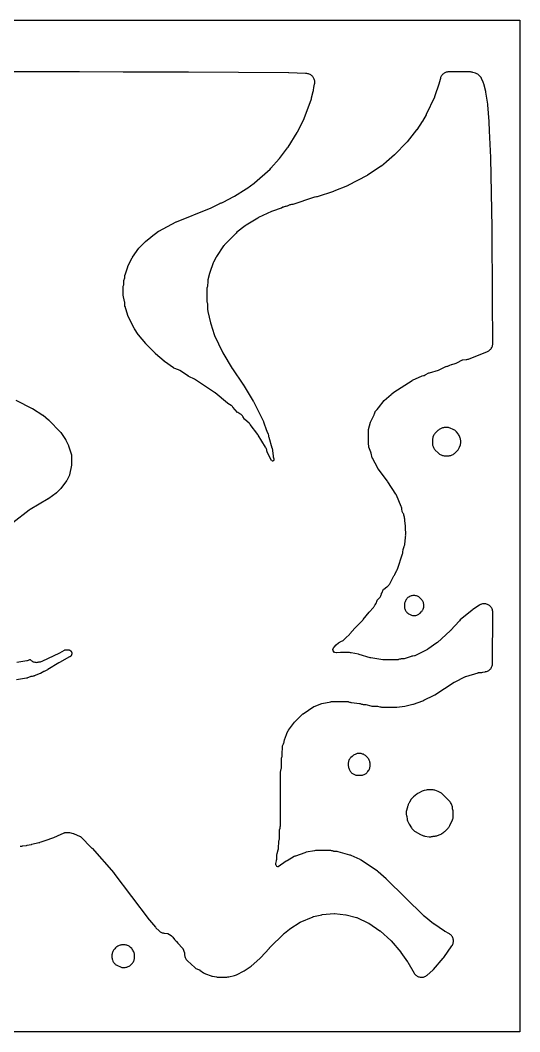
# Model space of a CAD drawing. Header units: millimetres. Extents: x 0 to 300, y 0 to 300.
# Drawn here: x 151.9 to 300, y 0 to 300 of the extents above; entities that cross this region are included whole.
import ezdxf

# ---------------------------------------------------------------- set-up
doc = ezdxf.new("R2010")
doc.units = ezdxf.units.MM
doc.layers.add('CUT', color=7, linetype='CONTINUOUS')

msp = doc.modelspace()

# ---------------------------------------------------------------- linework, layer by layer
at = {"layer": 'CUT'}
for points in [[(0.0614, 0), (0.0029, 0.0029), (0, 0.0614), (0, 299.8947), (0.0029, 299.9532), (0.0614, 299.9561), (299.9386, 299.9561), (299.9971, 299.9532), (300, 299.8947), (300, 0.0614), (299.9971, 0.0029), (299.9386, 0)], [(276.4482, 171.1827), (276.6884, 171.0654), (276.8982, 170.9747), (277.1154, 170.9034), (277.3381, 170.8523), (277.5647, 170.8218), (277.793, 170.812), (278.8348, 170.8153), (279.0686, 170.827), (279.3002, 170.8605), (279.5276, 170.9155), (279.7489, 170.9915), (279.9622, 171.0879), (280.2194, 171.219), (280.45, 171.3525), (280.665, 171.5097), (280.8621, 171.6888), (281.5462, 172.3808), (281.6995, 172.5508), (281.8365, 172.734), (281.9563, 172.9291), (282.0577, 173.1342), (282.14, 173.3478), (282.3818, 174.0732), (282.4521, 174.3282), (282.495, 174.5891), (282.5101, 174.853), (282.5111, 175.0805), (282.501, 175.3163), (282.4687, 175.5501), (282.4144, 175.7799), (282.3388, 176.0034), (282.0928, 176.6314), (281.9916, 176.8562), (281.8688, 177.07), (281.7255, 177.2707), (281.2462, 177.8764), (281.0825, 178.0633), (280.9012, 178.233), (280.7039, 178.3839), (280.4926, 178.5144), (280.2694, 178.6234), (279.3444, 179.0192), (279.1075, 179.1068), (278.863, 179.1699), (278.6133, 179.2081), (278.3611, 179.2209), (278.0453, 179.2209), (277.8124, 179.2101), (277.5816, 179.1776), (277.3547, 179.1238), (277.1339, 179.049), (276.921, 178.954), (276.1266, 178.5542), (275.8926, 178.4202), (275.6744, 178.2617), (275.4746, 178.0807), (275.0099, 177.6117), (274.8414, 177.4234), (274.6926, 177.219), (274.5653, 177.0007), (274.4607, 176.7706), (274.2779, 176.3078), (274.2744, 176.299), (274.1969, 176.0712), (274.1416, 175.8371), (274.1091, 175.5987), (274.0997, 175.3583), (274.1078, 174.4438), (274.1208, 174.2097), (274.1558, 173.9779), (274.2123, 173.7503), (274.2899, 173.5291), (274.3018, 173.5031), (274.3035, 173.4984), (274.3758, 173.3423), (274.3878, 173.3161), (274.3886, 173.3146), (274.4009, 173.288), (274.5052, 173.0876), (274.6366, 172.8643), (274.7905, 172.6558), (274.9651, 172.4643), (274.967, 172.4624), (275.7873, 171.6514), (275.9902, 171.4715), (276.2114, 171.3147)], [(268.3939, 123.4466), (268.6219, 123.4352), (268.7086, 123.4348), (268.9552, 123.4459), (269.1995, 123.4813), (269.4391, 123.5406), (269.6717, 123.6232), (269.895, 123.7284), (270.1069, 123.8551), (270.3052, 124.002), (270.4881, 124.1678), (270.8001, 124.48), (270.95, 124.6441), (271.0847, 124.8208), (271.2033, 125.0087), (271.2607, 125.1095), (271.2611, 125.1102), (271.3603, 125.3031), (271.3669, 125.3194), (271.3729, 125.3312), (271.3932, 125.3836), (271.4424, 125.504), (271.4532, 125.5386), (271.4626, 125.5629), (271.4775, 125.6169), (271.5067, 125.7111), (271.5072, 125.713), (271.5169, 125.7596), (271.5287, 125.8024), (271.5429, 125.8846), (271.5612, 125.9727), (271.5654, 126.0158), (271.5708, 126.0473), (271.5766, 126.1293), (271.5873, 126.2366), (271.587, 126.275), (271.5884, 126.2951), (271.5863, 126.3702), (271.5853, 126.5019), (271.5816, 126.5343), (271.5813, 126.5435), (271.5744, 126.5973), (271.5552, 126.7654), (271.4973, 127.0243), (271.4123, 127.2756), (271.3377, 127.4629), (271.2333, 127.6911), (271.1065, 127.9076), (270.9586, 128.1104), (270.7912, 128.2973), (270.7889, 128.2996), (270.4722, 128.6192), (270.2893, 128.7864), (270.0907, 128.9346), (269.8784, 129.0625), (269.6544, 129.1687), (269.4211, 129.2522), (269.1807, 129.3123), (268.9354, 129.3482), (268.6879, 129.3596), (268.5161, 129.359), (268.2733, 129.3464), (268.0328, 129.3102), (267.7971, 129.2509), (267.5682, 129.1689), (267.3483, 129.0651), (267.1396, 128.9404), (267.086, 128.9048), (266.8642, 128.7387), (266.6621, 128.5492), (266.4823, 128.3385), (266.3292, 128.1376), (266.3232, 128.1297), (266.1926, 127.9408), (266.0798, 127.7407), (265.9859, 127.5311), (265.9116, 127.3138), (265.8575, 127.0906), (265.8242, 126.8634), (265.8119, 126.634), (265.8081, 126.15), (265.8189, 125.8979), (265.855, 125.6482), (265.9161, 125.4034), (266.0016, 125.1661), (266.1105, 124.9385), (266.2419, 124.7231), (266.3943, 124.522), (266.5661, 124.3373), (266.5756, 124.3281), (266.6379, 124.2676), (266.832, 124.0976), (267.0426, 123.9485), (267.2675, 123.8219), (267.5204, 123.6963), (267.7293, 123.6041), (267.9457, 123.5314), (268.1678, 123.4788)], [(250.0629, 76.8874), (250.2587, 76.7186), (250.2611, 76.7167), (250.3905, 76.6164), (250.5804, 76.4827), (250.7819, 76.3672), (250.9933, 76.2709), (251.2127, 76.1947), (251.4382, 76.1391), (251.6679, 76.1047), (251.8998, 76.0918), (252.8781, 76.0828), (253.1198, 76.0923), (253.3595, 76.1251), (253.5948, 76.1809), (253.8237, 76.2592), (254.044, 76.3593), (254.2535, 76.4801), (254.4504, 76.6207), (254.6327, 76.7796), (254.7989, 76.9554), (254.9473, 77.1464), (255.1835, 77.483), (255.3213, 77.7026), (255.4356, 77.9354), (255.5251, 78.1787), (255.589, 78.43), (255.6265, 78.6865), (255.6372, 78.9455), (255.6319, 79.4534), (255.619, 79.6822), (255.5852, 79.9088), (255.5308, 80.1314), (255.4562, 80.3481), (255.3621, 80.557), (255.2401, 80.7979), (255.1059, 81.0307), (254.9475, 81.2478), (254.7667, 81.4467), (254.5096, 81.7007), (254.3118, 81.8764), (254.0965, 82.0302), (253.8661, 82.1604), (253.6359, 82.275), (253.4249, 82.368), (253.2063, 82.4412), (252.9819, 82.494), (252.7536, 82.5259), (252.5233, 82.5366), (252.2832, 82.5366), (252.0496, 82.5258), (251.818, 82.4931), (251.5905, 82.439), (251.3691, 82.3638), (251.1556, 82.2683), (250.915, 82.1468), (250.6821, 82.013), (250.4648, 81.855), (250.2658, 81.6747), (249.8911, 81.2964), (249.8859, 81.2912), (249.72, 81.1062), (249.5733, 80.9057), (249.4472, 80.6915), (249.343, 80.4659), (249.2617, 80.2311), (249.2041, 79.9894), (249.1708, 79.7432), (249.1621, 79.4948), (249.1712, 78.8823), (249.1862, 78.6428), (249.2242, 78.4059), (249.2846, 78.1736), (249.3671, 77.9483), (249.3772, 77.9273), (249.3808, 77.9176), (249.4839, 77.7038), (249.5937, 77.5015), (249.7286, 77.281), (249.8856, 77.0755)], [(266.559, 63.6948), (266.5649, 63.657), (266.5664, 63.6393), (266.5876, 63.2886), (266.6145, 63.044), (266.6653, 62.8032), (266.7395, 62.5685), (266.8365, 62.3423), (267.126, 61.7494), (267.2449, 61.5335), (267.8816, 60.5016), (268.0337, 60.2822), (268.2083, 60.0803), (268.4612, 59.8177), (268.6251, 59.6622), (268.8024, 59.5221), (268.9917, 59.3986), (270.5547, 58.4764), (270.7936, 58.3522), (271.0446, 58.2545), (271.4287, 58.1283), (271.6445, 58.0679), (271.8648, 58.0272), (273.113, 57.8536), (273.3607, 57.8316), (273.6093, 57.8344), (273.8564, 57.8618), (274.0996, 57.9137), (274.336, 57.9893), (274.3786, 58.0014), (274.4219, 58.0088), (274.4422, 58.0105), (274.8808, 58.0369), (275.1444, 58.0668), (275.4034, 58.1246), (275.6548, 58.2094), (276.3792, 58.4976), (276.3797, 58.4977), (276.6524, 58.6257), (276.9077, 58.7856), (277.5253, 59.2263), (277.6915, 59.3557), (277.8461, 59.4987), (278.7543, 60.4121), (278.9006, 60.5727), (278.9176, 60.5949), (278.9485, 60.629), (279.0809, 60.8042), (279.1975, 60.9903), (279.2972, 61.1859), (280.0626, 62.8646), (280.1592, 63.1103), (280.2295, 63.3647), (280.2725, 63.6251), (280.2727, 63.6283), (280.2727, 63.6286), (280.2889, 63.8952), (280.2971, 65.0184), (280.2876, 65.2554), (280.2556, 65.4903), (280.2496, 65.516), (280.2476, 65.5303), (280.2232, 65.6289), (280.2016, 65.7212), (280.1971, 65.7346), (280.1882, 65.7705), (280.1261, 65.9453), (280.1259, 65.9459), (280.1258, 65.9463), (280.1054, 66.0037), (280.0916, 66.0372), (280.0842, 66.0565), (280.0719, 66.0993), (280.0644, 66.1431), (280.0626, 66.1636), (280.0435, 66.4806), (280.0147, 66.7369), (279.9596, 66.9889), (279.8789, 67.2339), (279.7734, 67.4692), (279.6365, 67.7366), (279.507, 67.9603), (279.355, 68.1695), (279.1822, 68.3619), (277.1203, 70.4315), (276.9555, 70.5829), (276.7777, 70.7188), (276.427, 70.963), (276.2245, 71.0901), (276.0108, 71.1972), (275.7879, 71.2834), (274.8296, 71.6023), (274.8288, 71.6026), (274.5789, 71.6716), (274.3231, 71.7143), (274.0643, 71.7303), (272.8748, 71.7421), (272.572, 71.7268), (272.567, 71.7259), (272.5601, 71.7255), (272.2606, 71.6731), (271.6145, 71.5191), (271.3359, 71.4352), (271.069, 71.3196), (271.0675, 71.3189), (269.9403, 70.7506), (269.9383, 70.7496), (269.7123, 70.6205), (269.501, 70.4686), (268.4518, 69.6284), (268.2787, 69.4761), (268.2579, 69.4542), (268.1997, 69.4017), (268.0129, 69.1906), (267.851, 68.9597), (267.2992, 68.0703), (267.1892, 67.8738), (267.0974, 67.6681), (267.0548, 67.56), (267.0529, 67.5567), (266.956, 67.3728), (266.8747, 67.1813), (266.8095, 66.9838), (266.8053, 66.969), (266.8053, 66.9688), (266.8045, 66.9661), (266.7615, 66.8149), (266.6784, 66.6038), (266.5736, 66.2712), (266.4042, 65.5648), (266.3612, 65.3409), (266.3388, 65.114), (266.3371, 64.8861), (266.3387, 64.8443), (266.339, 64.7215), (266.3524, 64.4695), (266.3587, 64.4289), (266.3588, 64.428), (266.3597, 64.4226), (266.3912, 64.2201), (266.3989, 64.1907), (266.4, 64.1842), (266.4138, 64.1333), (266.4549, 63.9759), (266.4618, 63.9572), (266.465, 63.9456), (266.4732, 63.9242), (266.4739, 63.9216), (266.4959, 63.8646), (266.5083, 63.8324), (266.5429, 63.7393), (266.5436, 63.7377)], [(179.7648, 20.35), (179.9264, 20.1665), (180.1051, 19.9996), (180.2992, 19.8509), (180.5069, 19.7219), (180.7263, 19.6138), (181.6093, 19.2312), (181.8396, 19.1447), (182.0773, 19.0811), (182.3201, 19.0413), (182.5656, 19.0255), (182.8114, 19.0339), (183.0553, 19.0664), (183.2948, 19.1227), (183.5276, 19.2023), (183.9336, 19.3639), (184.1646, 19.4697), (184.3837, 19.5984), (184.5885, 19.7487), (184.7771, 19.919), (184.9716, 20.1135), (185.1551, 20.3185), (185.3151, 20.5423), (185.4494, 20.7824), (185.5697, 21.0283), (185.6606, 21.2378), (185.732, 21.4546), (185.7833, 21.6771), (185.8141, 21.9034), (185.8241, 22.1315), (185.8233, 22.6231), (185.8121, 22.8544), (185.7796, 23.0837), (185.7261, 23.309), (185.6519, 23.5284), (185.5577, 23.74), (185.4314, 23.9916), (185.2971, 24.2266), (185.1382, 24.4456), (184.9565, 24.6463), (184.5712, 25.028), (184.3877, 25.1927), (184.1888, 25.3386), (183.9766, 25.4641), (183.753, 25.5681), (183.5202, 25.6496), (183.2806, 25.7077), (183.0364, 25.742), (182.79, 25.752), (182.1736, 25.7466), (181.9455, 25.7342), (181.7195, 25.701), (181.4975, 25.6474), (181.2814, 25.5737), (181.0728, 25.4806), (180.8188, 25.353), (180.5832, 25.2181), (180.3636, 25.0584), (180.1626, 24.8759), (179.9116, 24.6217), (179.7359, 24.4239), (179.5821, 24.2086), (179.4519, 23.9783), (179.3417, 23.7567), (179.2473, 23.5424), (179.1734, 23.3201), (179.1206, 23.0919), (179.0895, 22.8598), (179.0801, 22.6257), (179.0829, 22.2349), (179.0953, 22.0028), (179.1293, 21.7728), (179.1845, 21.5469), (179.2604, 21.3272), (179.3978, 20.9824), (179.4993, 20.76), (179.622, 20.5485)]]:
    msp.add_lwpolyline(points, close=True, dxfattribs=at)
for points in [[(151.8527, 55.0098), (152.0639, 55.0187), (152.2076, 55.0369), (152.254, 55.0394), (152.502, 55.0778), (152.6203, 55.1022), (153.7949, 55.268), (154.0052, 55.3069), (154.5654, 55.4356), (155.2015, 55.5439), (155.3862, 55.5826), (157.4308, 56.092), (157.6166, 56.146), (157.6384, 56.1532), (157.6647, 56.162), (157.6896, 56.1703), (157.7047, 56.1743), (157.7049, 56.1744), (158.1226, 56.3136), (159.5571, 56.7919), (161.5796, 57.4661), (161.8247, 57.5625), (164.0001, 58.5528), (164.2209, 58.6669), (164.2285, 58.6718), (164.9932, 59.0245), (165.0093, 59.0315), (165.045, 59.044), (165.0824, 59.0497), (165.0999, 59.0511), (166.419, 59.126), (166.4393, 59.1266), (166.4829, 59.1244), (166.5261, 59.1174), (166.5458, 59.1126), (167.6289, 58.8149), (167.6335, 58.8136), (167.7033, 58.7888), (167.7189, 58.7823), (169.6518, 57.9152), (169.6668, 57.908), (169.6981, 57.8905), (169.7256, 57.8679), (169.7378, 57.8564), (173.1835, 54.4704), (173.2133, 54.4402), (173.2419, 54.4089), (179.6447, 47.1524), (179.675, 47.1167), (179.7039, 47.0799), (190.1325, 33.2028), (190.2308, 33.0802), (191.9914, 31.0208), (192.1424, 30.8593), (193.0809, 29.9401), (193.2454, 29.7926), (193.4223, 29.6602), (193.6102, 29.544), (193.8076, 29.4448), (194.0131, 29.3634), (194.0336, 29.3563), (194.2464, 29.2931), (194.464, 29.2491), (194.6846, 29.2245), (195.5965, 29.1637), (195.6155, 29.162), (195.6559, 29.1551), (195.6923, 29.1363), (195.7086, 29.1263), (196.6437, 28.5155), (196.6482, 28.5125), (196.689, 28.4807), (196.7086, 28.4624), (196.725, 28.445), (197.1013, 28.0257), (197.6177, 27.3801), (197.8161, 27.1602), (197.8677, 27.1093), (198.0061, 26.9429), (198.1916, 26.7431), (198.6466, 26.3036), (200.0234, 24.7695), (200.027, 24.7652), (200.0568, 24.7258), (200.0701, 24.6994), (200.0799, 24.6765), (200.5789, 23.4196), (200.5859, 23.4004), (200.5975, 23.3582), (200.6045, 23.3149), (200.6062, 23.2946), (200.6339, 22.7615), (200.6587, 22.5176), (200.7072, 22.2773), (200.779, 22.0429), (200.8735, 21.8167), (200.9896, 21.6008), (201.1263, 21.3973), (201.2823, 21.2082), (201.4561, 21.0353), (203.6338, 19.0709), (203.8154, 18.9219), (204.0103, 18.7906), (204.2166, 18.6782), (204.4325, 18.5857), (205.0826, 18.3426), (205.0876, 18.3406), (205.1343, 18.3186), (205.1573, 18.305), (205.1772, 18.2917), (206.2595, 17.5222), (206.4419, 17.4041), (206.6338, 17.3023), (206.8339, 17.2175), (208.5299, 16.5845), (208.7402, 16.5164), (208.9557, 16.4672), (210.1076, 16.2572), (210.3348, 16.2264), (210.5639, 16.2166), (213.1245, 16.2248), (213.4172, 16.2429), (213.7057, 16.2951), (215.4615, 16.7208), (215.732, 16.8029), (215.9916, 16.915), (218.3337, 18.0875), (218.6237, 18.258), (220.1026, 19.2673), (220.3455, 19.4559), (222.9157, 21.719), (223.1077, 21.9073), (225.7692, 24.815), (225.7898, 24.8369), (225.811, 24.8584), (230.163, 29.1554), (230.2022, 29.1924), (230.2431, 29.2276), (231.7343, 30.4548), (231.7907, 30.4984), (231.8496, 30.5386), (234.851, 32.4582), (234.8554, 32.4609), (234.9253, 32.4983), (234.9417, 32.5057), (238.7115, 34.1208), (238.7277, 34.1272), (238.7992, 34.1503), (238.8161, 34.1545), (241.2889, 34.7066), (241.3638, 34.7208), (241.4394, 34.7302), (244.9459, 35.0525), (244.9636, 35.0538), (245.0402, 35.0536), (245.0579, 35.0522), (248.4559, 34.7217), (248.4612, 34.7211), (248.5415, 34.7067), (248.5595, 34.7023), (251.5659, 33.883), (251.571, 33.8815), (251.6464, 33.8544), (251.6631, 33.8471), (255.201, 32.215), (255.2056, 32.2128), (255.273, 32.1752), (255.2878, 32.1658), (258.5532, 29.9688), (258.6207, 29.9199), (258.6845, 29.8664), (261.8012, 27.0654), (261.8629, 27.0058), (261.9202, 26.9419), (264.7151, 23.5873), (264.7448, 23.5501), (264.7731, 23.5117), (266.7514, 20.7091), (266.7793, 20.6678), (266.8054, 20.6254), (268.7011, 17.3984), (268.8352, 17.1937), (268.9887, 17.0031), (269.1601, 16.8284), (269.3478, 16.6713), (269.5499, 16.5333), (269.7645, 16.4158), (269.9897, 16.3198), (270.2231, 16.2462), (270.4626, 16.1959), (270.7058, 16.1692), (270.9506, 16.1664), (271.1944, 16.1875), (271.435, 16.2324), (271.67, 16.3006), (271.8972, 16.3915), (272.1145, 16.5041), (272.3197, 16.6375), (272.5109, 16.7902), (274.1848, 18.2676), (274.406, 18.4889), (277.3365, 21.8135), (277.5227, 22.0525), (279.8928, 25.5081), (280.0242, 25.722), (280.1335, 25.9479), (280.2196, 26.1836), (280.2816, 26.4267), (280.3189, 26.6749), (280.3312, 26.9255), (280.3183, 27.1762), (280.2803, 27.4242), (280.2176, 27.6672), (280.1309, 27.9027), (280.021, 28.1283), (279.8891, 28.3418), (279.7364, 28.5409), (279.5645, 28.7238), (279.3751, 28.8885), (279.1702, 29.0333), (278.9518, 29.157), (277.8436, 29.7127), (277.7776, 29.7485), (277.714, 29.7883), (274.4792, 31.9577), (274.4343, 31.9894), (274.3908, 32.0231), (271.6382, 34.2629), (271.5948, 34.2999), (271.5533, 34.339), (260.5227, 45.2231), (260.4297, 45.3103), (258.0447, 47.4349), (257.7758, 47.6434), (253.0095, 50.8451), (252.8336, 50.9531), (252.6492, 51.0462), (249.9704, 52.2627), (249.7985, 52.3332), (249.6218, 52.3907), (246.1809, 53.3713), (245.8961, 53.4347), (245.6058, 53.4646), (244.819, 53.4992), (244.7977, 53.5008), (244.7524, 53.508), (244.7082, 53.5203), (244.6882, 53.5277), (244.668, 53.5359), (244.4427, 53.615), (244.2108, 53.6723), (243.9745, 53.7072), (243.7359, 53.7193), (239.6468, 53.7321), (239.4108, 53.7217), (239.1769, 53.689), (236.6609, 53.2159), (236.4623, 53.1701), (236.2681, 53.1083), (233.5308, 52.1123), (233.345, 52.0361), (233.1658, 51.9452), (230.9987, 50.7338), (230.7593, 50.5815), (228.41, 48.8927), (228.3956, 48.8828), (228.3635, 48.8641), (228.3273, 48.8725), (228.3105, 48.8777), (228.0133, 48.9775), (227.9965, 48.9836), (227.9619, 48.9991), (227.9412, 49.0309), (227.9326, 49.0465), (227.7428, 49.4118), (227.7354, 49.4268), (227.7218, 49.4601), (227.7174, 49.496), (227.7165, 49.5123), (227.7028, 49.9418), (227.8804, 50.6886), (227.925, 50.9268), (227.9463, 51.1683), (227.9915, 52.3102), (227.9928, 52.3306), (228.0039, 52.405), (228.0052, 52.4103), (228.1285, 52.8864), (228.4119, 53.9636), (228.4699, 54.2519), (228.4717, 54.2744), (228.4753, 54.293), (228.4982, 54.5841), (228.5328, 56.3373), (228.5336, 56.3541), (228.5375, 56.3903), (228.5448, 56.4262), (228.5491, 56.4419), (228.6779, 56.8751), (228.7332, 57.0979), (228.7678, 57.3249), (228.7814, 57.5541), (228.8132, 59.9174), (228.8142, 59.9397), (228.8262, 60.0297), (228.8295, 60.0428), (228.9313, 60.4049), (228.9824, 60.6238), (229.0135, 60.8463), (229.0157, 60.8903), (229.0207, 60.9288), (229.03, 61.1346), (229.0931, 76.8498), (229.0933, 76.8554), (229.1007, 76.9399), (229.1037, 76.959), (229.2889, 77.9771), (229.3173, 78.1795), (229.329, 78.3836), (229.3726, 81.0364), (229.3734, 81.0556), (229.3783, 81.0967), (229.3874, 81.1371), (229.393, 81.1555), (229.4796, 81.4134), (229.4811, 81.4178), (229.5493, 81.6612), (229.5925, 81.9101), (229.6104, 82.1622), (229.6627, 84.726), (229.6703, 84.7481), (229.678, 84.766), (229.966, 85.3874), (230.0665, 85.6394), (230.1392, 85.9008), (230.1509, 85.9722), (230.1618, 86.0187), (230.1933, 86.238), (230.2131, 86.4391), (230.2156, 86.4587), (230.2374, 86.5519), (230.2446, 86.5735), (230.8339, 88.1829), (230.9111, 88.4337), (230.9178, 88.4679), (231.3403, 89.3065), (231.3485, 89.322), (231.3887, 89.3861), (231.399, 89.4003), (233.2128, 91.7718), (233.2627, 91.8327), (233.3164, 91.8902), (235.6668, 94.2422), (235.6806, 94.2553), (235.7444, 94.3074), (235.7601, 94.3183), (238.951, 96.4224), (238.9689, 96.4335), (239.0499, 96.4748), (239.0694, 96.4827), (241.2745, 97.31), (241.2791, 97.3116), (241.3491, 97.3322), (241.3653, 97.336), (243.9536, 97.881), (243.9729, 97.8846), (244.0572, 97.8933), (244.0768, 97.8938), (249.1643, 97.8871), (249.1814, 97.8867), (249.218, 97.8833), (249.253, 97.8735), (249.2693, 97.8677), (249.4931, 97.782), (249.6904, 97.7158), (249.8924, 97.6663), (250.0979, 97.6337), (252.5334, 97.3507), (252.5518, 97.3481), (252.5909, 97.3396), (252.629, 97.3272), (252.6462, 97.3202), (252.6944, 97.2991), (252.9088, 97.2168), (253.1298, 97.1544), (253.3557, 97.1126), (253.5844, 97.0918), (254.2172, 97.0632), (254.2373, 97.0618), (254.3234, 97.0486), (254.343, 97.0439), (255.8668, 96.6392), (256.1503, 96.5812), (256.4385, 96.5564), (257.7151, 96.5206), (257.7325, 96.5197), (257.8072, 96.5107), (257.8243, 96.5074), (258.5256, 96.3556), (258.78, 96.3141), (259.0374, 96.299), (263.229, 96.27), (263.5159, 96.2845), (265.9647, 96.5501), (266.3003, 96.6099), (268.251, 97.0965), (268.4926, 97.1699), (271.2686, 98.1693), (271.546, 98.2885), (274.6028, 99.8275), (274.834, 99.9598), (280.5473, 103.6462), (280.6035, 103.6803), (280.6614, 103.7112), (283.89, 105.322), (283.8947, 105.3242), (283.9694, 105.3544), (283.9867, 105.3601), (287.6315, 106.4715), (287.6366, 106.4729), (287.6861, 106.4837), (287.7121, 106.487), (287.7355, 106.4886), (288.5241, 106.5206), (288.8015, 106.5474), (289.0743, 106.6049), (289.6816, 106.7689), (289.6978, 106.7729), (289.8055, 106.7919), (289.9199, 106.8074), (290.1604, 106.8648), (290.394, 106.9456), (290.6186, 107.049), (290.8318, 107.1742), (291.0316, 107.3198), (291.216, 107.4844), (291.3833, 107.6664), (291.5318, 107.8641), (291.6601, 108.0755), (291.7668, 108.2985), (291.851, 108.5309), (291.9118, 108.7706), (291.9487, 109.015), (291.9612, 109.2619), (291.9799, 124.4055), (291.9678, 124.6539), (291.9311, 124.8998), (291.8702, 125.1408), (291.7857, 125.3747), (291.6783, 125.5989), (291.5492, 125.8114), (291.3996, 126.01), (291.231, 126.1928), (291.0451, 126.3579), (290.8438, 126.5038), (290.6289, 126.6289), (290.4027, 126.732), (290.1673, 126.8122), (289.9251, 126.8686), (289.6786, 126.9007), (289.43, 126.9081), (289.182, 126.8908), (288.9369, 126.8489), (288.6972, 126.7829), (288.4652, 126.6934), (288.3727, 126.6523), (288.2052, 126.5704), (288.0444, 126.4762), (286.1333, 125.259), (285.8625, 125.0598), (282.3725, 122.1103), (282.1463, 121.8934), (279.4656, 118.9791), (279.4284, 118.9405), (279.3896, 118.9035), (275.57, 115.4358), (275.5157, 115.3894), (275.4586, 115.3463), (272.7559, 113.4283), (272.7519, 113.4256), (272.6888, 113.3874), (272.674, 113.3795), (268.8525, 111.4656), (268.8475, 111.4632), (268.802, 111.445), (268.7733, 111.4391), (268.7488, 111.4357), (268.2914, 111.3834), (268.0445, 111.3426), (267.8028, 111.2772), (265.7432, 110.6081), (265.738, 110.6066), (265.6877, 110.5947), (265.6612, 110.591), (265.6373, 110.5891), (264.8884, 110.5491), (264.6162, 110.5196), (264.3489, 110.4605), (264.0897, 110.3725), (263.9842, 110.3301), (263.9676, 110.3239), (263.9312, 110.3131), (263.8934, 110.3094), (263.8758, 110.3089), (259.5009, 110.2867), (259.4958, 110.2868), (259.4193, 110.2922), (259.402, 110.2944), (255.8363, 110.8478), (255.7554, 110.8633), (255.6758, 110.8842), (252.3919, 111.8721), (252.1673, 111.9284), (249.9834, 112.3701), (249.7782, 112.4028), (249.571, 112.4183), (247.2616, 112.4951), (247.0739, 112.4943), (246.8868, 112.4794), (245.7114, 112.3412), (245.7059, 112.3407), (245.6564, 112.3391), (245.6272, 112.3434), (245.6028, 112.3486), (245.1689, 112.4533), (245.1521, 112.4578), (245.1171, 112.4698), (245.0911, 112.4962), (245.0799, 112.5094), (244.7081, 112.9663), (244.6964, 112.9815), (244.674, 113.0157), (244.6629, 113.0552), (244.6592, 113.074), (244.6069, 113.3769), (244.9272, 114.0284), (244.9372, 114.0473), (244.9455, 114.0603), (245.5902, 114.704), (246.2635, 115.3578), (246.2658, 115.3599), (246.2832, 115.3685), (247.1945, 115.7926), (247.4068, 115.904), (247.6074, 116.0353), (247.7945, 116.1851), (248.021, 116.3851), (248.1804, 116.539), (248.4218, 116.7934), (249.5253, 117.853), (249.6635, 117.9968), (251.1353, 119.655), (253.4319, 122.0769), (253.5497, 122.2103), (255.3672, 124.4228), (256.5921, 125.8028), (256.7281, 125.97), (256.8491, 126.1483), (257.0635, 126.4952), (257.1665, 126.6351), (257.2995, 126.8622), (257.3248, 126.9182), (257.3656, 126.9843), (257.4796, 127.1898), (257.5738, 127.405), (257.6473, 127.6282), (257.7181, 127.8826), (257.7232, 127.8992), (257.7365, 127.9342), (257.759, 127.9641), (257.7704, 127.9773), (257.972, 128.1993), (258.4189, 128.6915), (258.5727, 128.8783), (258.5728, 128.8783), (258.577, 128.8847), (258.7078, 129.0791), (258.7078, 129.0792), (258.7193, 129.1005), (258.8227, 129.292), (258.8228, 129.2921), (258.8228, 129.2922), (258.8352, 129.3214), (258.9166, 129.515), (258.9167, 129.5152), (258.9167, 129.5153), (258.9275, 129.5501), (258.9885, 129.746), (258.9885, 129.7464), (258.9886, 129.7464), (258.9967, 129.7856), (259.0377, 129.9829), (259.0403, 129.9998), (259.0509, 130.043), (259.0661, 130.0848), (259.0748, 130.1036), (259.6171, 131.1991), (259.6261, 131.2161), (259.6404, 131.2389), (259.6681, 131.2622), (259.6837, 131.2734), (260.6042, 131.9011), (260.8092, 132.0569), (260.8135, 132.0609), (260.833, 132.0756), (261.0125, 132.2405), (261.1752, 132.422), (261.3194, 132.6186), (261.4437, 132.8283), (262.6857, 135.1761), (262.694, 135.1868), (262.8314, 135.3845), (262.9493, 135.5944), (263.587, 136.8711), (263.6256, 136.9644), (263.6585, 137.0333), (263.7069, 137.1607), (263.7225, 137.1984), (263.7317, 137.2262), (265.2285, 141.7207), (265.2865, 141.9228), (265.3273, 142.1291), (265.3506, 142.3381), (265.3916, 142.9302), (265.3933, 142.9485), (265.3998, 142.9875), (265.4102, 143.0257), (265.4163, 143.043), (265.74, 143.8962), (265.7691, 143.9729), (265.8396, 144.1874), (265.8904, 144.4075), (265.9212, 144.6313), (266.0869, 146.4363), (266.1292, 146.6087), (266.1639, 146.849), (266.1752, 147.0915), (266.1745, 147.3911), (266.1933, 147.596), (266.2029, 147.8895), (266.1707, 149.1304), (266.1697, 149.5477), (266.1541, 149.8217), (266.1385, 149.9141), (266.1276, 150.0374), (265.9108, 151.4617), (265.8927, 152.0451), (265.8707, 152.3079), (265.821, 152.5668), (265.6735, 153.1643), (265.5853, 153.4479), (265.4642, 153.7189), (265.1609, 154.3017), (265.1529, 154.3182), (265.1382, 154.3548), (265.1309, 154.3936), (265.1288, 154.4118), (265.0762, 155.0088), (265.039, 155.2714), (264.9741, 155.5285), (264.8824, 155.7773), (263.456, 159.0931), (263.3659, 159.2808), (263.2604, 159.4603), (260.9262, 163.0795), (260.9257, 163.0801), (260.8241, 163.2261), (258.014, 166.9691), (257.9743, 167.0261), (257.9548, 167.0577), (257.8923, 167.1661), (256.3068, 170.0681), (256.2977, 170.0857), (256.2909, 170.1021), (256.2666, 170.1702), (256.261, 170.1916), (255.9407, 171.5864), (255.8524, 171.8846), (255.3014, 173.3931), (255.2368, 173.6098), (255.2321, 173.6271), (255.2171, 173.7031), (255.2149, 173.7209), (255.1671, 174.201), (255.1618, 178.3945), (255.1622, 178.4285), (255.1631, 178.4506), (255.1755, 178.5453), (255.1803, 178.5669), (255.7261, 180.7258), (255.7319, 180.7461), (255.7528, 180.8015), (256.8614, 182.9784), (256.8644, 182.9852), (256.8723, 183.0008), (256.9842, 183.253), (257.0675, 183.516), (257.1474, 183.8266), (257.153, 183.8463), (257.1664, 183.8816), (257.1726, 183.8897), (257.4949, 184.2916), (257.5541, 184.3634), (257.7188, 184.5631), (258.1343, 185.067), (259.8471, 187.1441), (261.9062, 188.9883), (261.9136, 188.9947), (261.9464, 189.0234), (262.1062, 189.1625), (262.701, 189.6807), (268.0979, 193.1387), (268.102, 193.1412), (268.1175, 193.1496), (268.1475, 193.1656), (268.1945, 193.1891), (271.0868, 194.4727), (271.4398, 194.5704), (271.6817, 194.6509), (271.9142, 194.7556), (273.0838, 195.3558), (273.0888, 195.3582), (273.1598, 195.3875), (273.1979, 195.4005), (275.9109, 196.2368), (276.1154, 196.3097), (276.3127, 196.4), (278.0543, 197.2906), (278.0592, 197.293), (278.1046, 197.3117), (278.1333, 197.3178), (278.1577, 197.3214), (278.4488, 197.3572), (278.6708, 197.3947), (278.8886, 197.452), (279.1003, 197.5287), (279.3043, 197.6242), (279.7228, 197.8435), (279.7408, 197.8523), (279.821, 197.884), (279.8402, 197.8899), (280.8589, 198.1719), (281.1008, 198.2523), (281.3332, 198.3569), (283.0035, 199.2139), (283.0199, 199.2219), (283.0564, 199.2363), (283.095, 199.2434), (283.1131, 199.2454), (284.0819, 199.3273), (284.082, 199.3273), (284.0821, 199.3273), (284.0822, 199.3273), (284.0823, 199.3273), (284.0824, 199.3274), (284.0843, 199.3275), (284.3273, 199.3601), (284.5659, 199.4164), (284.798, 199.4958), (290.4204, 201.7334), (290.647, 201.837), (290.8622, 201.9626), (291.0638, 202.109), (291.2498, 202.2747), (291.4184, 202.4581), (291.568, 202.6574), (291.6969, 202.8706), (291.804, 203.0955), (291.8882, 203.33), (291.9486, 203.5717), (291.9846, 203.8183), (291.9959, 204.0672), (291.9959, 204.077), (291.9959, 204.0802), (291.9381, 217.3122), (291.8463, 238.33), (291.8459, 238.3668), (291.4487, 259.1709), (291.4465, 259.2394), (291.0772, 267.1711), (291.0771, 267.1731), (290.9547, 269.8021), (290.9479, 269.9028), (290.5144, 274.8792), (290.4976, 275.0239), (289.9773, 278.5833), (289.9266, 278.8373), (289.3508, 281.1038), (289.2806, 281.3332), (289.1888, 281.5549), (288.6576, 282.6808), (288.5215, 282.9312), (288.3577, 283.1645), (288.1685, 283.3777), (287.9083, 283.6392), (287.726, 283.8051), (287.5282, 283.9523), (287.3169, 284.0792), (287.0941, 284.1848), (286.8621, 284.2679), (286.1007, 284.4988), (285.8642, 284.5582), (285.623, 284.5942), (285.3795, 284.6065), (278.9037, 284.618), (278.667, 284.6072), (278.4324, 284.5741), (278.2019, 284.5188), (277.9778, 284.442), (277.7619, 284.3444), (277.5562, 284.2267), (277.3626, 284.0901), (277.1829, 283.9358), (277.0185, 283.7651), (276.871, 283.5797), (276.7417, 283.3811), (276.6318, 283.1712), (276.5423, 282.9518), (276.474, 282.7249), (276.1478, 281.4212), (276.1359, 281.3772), (276.1223, 281.3337), (274.7701, 277.2755), (274.7457, 277.209), (274.7174, 277.144), (272.2866, 271.9881), (272.2645, 271.9435), (272.2405, 271.8999), (271.153, 270.0183), (271.1324, 269.984), (271.1107, 269.9505), (269.4599, 267.4904), (269.4354, 267.4553), (269.4097, 267.4211), (266.6281, 263.8575), (266.5839, 263.8042), (266.5368, 263.7536), (262.892, 260.061), (262.8611, 260.0309), (262.8291, 260.0018), (260.4499, 257.9172), (260.4362, 257.9055), (260.4066, 257.881), (258.9699, 256.7293), (258.9294, 256.6982), (258.8875, 256.6689), (254.8607, 253.972), (254.807, 253.9381), (254.7515, 253.9071), (249.0709, 250.924), (249.0158, 250.8969), (248.9595, 250.8727), (244.8469, 249.2271), (244.8141, 249.2145), (244.781, 249.203), (239.9005, 247.5759), (239.8811, 247.57), (239.7953, 247.5514), (239.7752, 247.5487), (239.3674, 247.5055), (239.1036, 247.4632), (238.8458, 247.393), (232.6923, 245.3577), (232.6746, 245.3524), (232.5965, 245.3348), (232.5781, 245.3321), (232.2931, 245.2971), (232.0689, 245.2591), (231.849, 245.2009), (231.6354, 245.123), (231.4297, 245.0259), (231.0223, 244.8106), (231.007, 244.803), (230.9731, 244.7888), (230.9375, 244.7811), (230.9204, 244.7786), (230.6281, 244.7427), (230.4052, 244.705), (230.1866, 244.6473), (229.9741, 244.5701), (229.7695, 244.4741), (229.3416, 244.2491), (229.3372, 244.2469), (229.2684, 244.2169), (229.2524, 244.2111), (226.6681, 243.3298), (226.4181, 243.2292), (222.558, 241.4284), (222.3018, 241.2902), (218.8715, 239.1729), (218.6397, 239.0111), (216.1692, 237.0693), (215.9355, 236.8607), (212.4866, 233.3694), (212.3323, 233.198), (212.1944, 233.0132), (210.1176, 229.9431), (209.9513, 229.6584), (209.245, 228.2427), (209.1324, 227.9806), (208.1022, 225.1457), (208.0253, 224.8934), (207.5609, 223.0198), (207.5114, 222.7635), (207.4889, 222.5033), (207.4416, 221.1146), (207.4404, 221.0957), (207.435, 221.0555), (207.4255, 221.0159), (207.4197, 220.998), (207.3484, 220.7935), (207.2718, 220.5275), (207.2251, 220.2547), (207.2089, 219.9784), (207.1985, 216.8996), (207.2078, 216.6754), (207.2372, 216.4529), (207.2864, 216.234), (207.4217, 215.7372), (207.4271, 215.7148), (207.4413, 215.6164), (207.4425, 215.5934), (207.4733, 214.1074), (207.4911, 213.8566), (207.534, 213.6089), (208.3068, 210.1842), (208.3747, 209.9412), (209.4308, 206.7847), (209.5422, 206.5078), (211.9039, 201.5213), (212.0085, 201.3238), (214.7188, 196.7165), (214.807, 196.5774), (217.9266, 191.9946), (217.9428, 191.9702), (217.9584, 191.9453), (220.9835, 186.9945), (221.0088, 186.9511), (221.0322, 186.9066), (223.9954, 180.9877), (224.029, 180.9144), (224.0577, 180.8389), (224.9098, 178.3397), (224.9789, 178.16), (225.0617, 177.9861), (225.4062, 177.3287), (225.414, 177.3129), (225.4284, 177.2777), (225.4359, 177.2405), (225.4382, 177.223), (225.4859, 176.7726), (225.5213, 176.5423), (225.5779, 176.3162), (226.5389, 173.1203), (226.5402, 173.1153), (226.5571, 173.0381), (226.5598, 173.0203), (226.8471, 170.7911), (226.8994, 170.5116), (226.9832, 170.2398), (227.0943, 169.9409), (227.1006, 169.9223), (227.1111, 169.8814), (227.1128, 169.8392), (227.1121, 169.8196), (227.0895, 169.4709), (227.0883, 169.4574), (227.0817, 169.4169), (227.0531, 169.3946), (227.0386, 169.3849), (226.8184, 169.2447), (226.8031, 169.2355), (226.7694, 169.2184), (226.7347, 169.2332), (226.7188, 169.2414), (226.4905, 169.3661), (226.475, 169.375), (226.4435, 169.3963), (226.4222, 169.4279), (226.4133, 169.4434), (225.1087, 171.84), (225.1006, 171.8558), (225.0856, 171.8909), (225.0775, 171.9282), (225.075, 171.9457), (225.0384, 172.2499), (224.9907, 172.5206), (224.9136, 172.7843), (224.808, 173.038), (224.7518, 173.1545), (224.6288, 173.3792), (222.4632, 176.8955), (222.3381, 177.0797), (220.1018, 180.0763), (219.9327, 180.2795), (219.7432, 180.4636), (218.5035, 181.5468), (218.4907, 181.5585), (218.4648, 181.5858), (218.4415, 181.6154), (218.432, 181.6292), (217.8923, 182.4617), (217.7548, 182.6534), (217.5998, 182.8312), (217.4287, 182.9937), (217.2431, 183.1393), (217.0445, 183.2668), (216.4628, 183.6026), (216.4457, 183.6131), (216.4108, 183.6386), (216.3788, 183.6677), (216.3651, 183.6823), (214.9613, 185.2636), (214.8016, 185.4277), (214.6275, 185.5766), (214.4405, 185.7088), (213.4658, 186.3334), (213.4078, 186.3731), (213.3521, 186.4161), (209.6955, 189.4208), (209.4971, 189.568), (203.889, 193.3148), (203.6012, 193.4806), (201.8838, 194.323), (201.8183, 194.3577), (201.7551, 194.3964), (199.2389, 196.0462), (199.0309, 196.1687), (198.8121, 196.2705), (197.4616, 196.8212), (197.4422, 196.8298), (197.3618, 196.8737), (197.3441, 196.8855), (194.6708, 198.7663), (194.6204, 198.8037), (194.5721, 198.8438), (192.0404, 201.057), (192.0071, 201.0872), (191.9749, 201.1187), (189.1724, 203.9691), (189.1337, 204.0104), (189.0969, 204.0535), (186.9446, 206.7044), (186.9123, 206.746), (186.8819, 206.7889), (185.7811, 208.4198), (185.7401, 208.4851), (185.7033, 208.553), (185.4499, 209.059), (183.8088, 212.3364), (183.8065, 212.3413), (183.7753, 212.419), (183.7694, 212.4371), (182.9745, 215.0946), (182.9686, 215.1167), (182.952, 215.214), (182.9503, 215.2367), (182.9089, 216.113), (182.8886, 216.334), (182.8487, 216.5523), (182.4144, 218.4513), (182.4103, 218.4718), (182.4001, 218.5614), (182.3995, 218.5823), (182.3935, 220.8922), (182.3939, 220.9104), (182.3976, 220.9494), (182.4088, 220.9869), (182.4153, 221.0039), (182.4496, 221.0884), (182.5234, 221.2955), (182.5788, 221.5082), (182.6152, 221.7249), (182.6325, 221.9441), (182.6634, 222.8375), (182.6644, 222.8546), (182.669, 222.8912), (182.6801, 222.926), (182.6865, 222.9421), (182.7321, 223.0502), (182.8268, 223.3153), (182.8911, 223.5893), (182.9243, 223.8688), (182.9512, 224.3059), (182.9517, 224.3112), (182.9591, 224.3624), (182.9654, 224.3885), (182.9724, 224.4114), (183.778, 226.8223), (183.8077, 226.9016), (183.8429, 226.9786), (185.1271, 229.5406), (185.1673, 229.6143), (185.2127, 229.685), (187.0419, 232.3269), (187.0517, 232.3405), (187.0981, 232.3961), (187.1097, 232.4082), (188.956, 234.2604), (188.998, 234.3005), (189.0419, 234.3385), (190.6387, 235.6551), (190.6598, 235.6721), (190.6812, 235.6886), (192.9296, 237.3771), (192.9336, 237.3801), (192.9974, 237.4209), (193.0125, 237.4294), (198.1471, 240.1486), (198.2044, 240.1769), (198.2631, 240.2022), (208.0623, 244.1138), (208.2697, 244.2078), (211.1175, 245.6576), (211.1372, 245.6669), (211.2251, 245.6995), (211.246, 245.7053), (211.5175, 245.7716), (211.7219, 245.8308), (211.9204, 245.9073), (212.1118, 246.0003), (215.2663, 247.7033), (215.3917, 247.7758), (218.9089, 249.9466), (219.0952, 250.0736), (221.2168, 251.6638), (221.3674, 251.7862), (225.9733, 255.8329), (226.1918, 256.0502), (228.6595, 258.8265), (228.781, 258.9743), (231.1922, 262.1456), (231.3214, 262.3328), (234.0396, 266.6775), (234.1557, 266.8843), (235.9703, 270.5088), (236.0838, 270.7723), (238.2279, 276.6588), (238.3036, 276.9057), (238.7917, 278.8498), (238.8375, 279.0759), (238.8622, 279.3054), (238.9015, 279.9448), (238.9029, 279.9615), (238.9137, 280.0332), (238.9173, 280.0496), (239.1548, 281.0216), (239.2007, 281.2584), (239.2235, 281.4984), (239.2231, 281.7396), (239.1995, 281.9796), (239.1528, 282.2162), (239.0836, 282.4472), (238.9924, 282.6705), (238.8802, 282.8839), (238.7479, 283.0856), (238.5968, 283.2735), (238.4283, 283.446), (238.2439, 283.6015), (238.0454, 283.7385), (237.8347, 283.8557), (237.6136, 283.9521), (237.3843, 284.0267), (237.1488, 284.0789), (236.848, 284.1305), (236.5276, 284.1644), (231.5387, 284.3685), (231.4561, 284.3705), (201.7919, 284.6029), (201.7151, 284.6035), (201.6957, 284.6036), (182.4271, 284.6046), (182.4268, 284.6046), (169.4369, 284.6053), (169.4365, 284.6053), (129.5657, 284.6074)], [(150.5813, 187.3078), (155.457, 184.8676), (155.512, 184.8383), (155.5654, 184.8061), (158.5656, 182.8892), (158.6248, 182.8488), (158.6814, 182.805), (160.3139, 181.461), (160.3607, 181.4204), (160.4053, 181.3774), (163.888, 177.8435), (163.9011, 177.8295), (163.9528, 177.765), (163.9637, 177.7492), (165.3594, 175.5926), (165.3955, 175.5329), (165.4281, 175.4713), (166.2203, 173.8615), (166.2226, 173.8567), (166.2524, 173.7814), (166.2581, 173.7639), (167.0663, 171.0494), (167.0708, 171.0328), (167.0781, 170.9962), (167.082, 170.959), (167.0826, 170.9423), (167.1208, 168.1406), (167.1205, 168.1202), (167.1121, 168.0322), (167.1085, 168.0121), (166.5152, 165.1458), (166.514, 165.1405), (166.4992, 165.0905), (166.4892, 165.0654), (166.4788, 165.0436), (165.6786, 163.4572), (165.676, 163.4524), (165.6322, 163.3809), (165.6212, 163.3654), (163.9285, 161.0967), (163.9254, 161.0927), (163.8751, 161.0349), (163.8629, 161.0225), (162.6261, 159.8208), (162.5718, 159.7711), (162.5145, 159.725), (160.3473, 158.0859), (160.286, 158.0425), (160.2221, 158.003), (154.8062, 154.8913), (154.5143, 154.695), (149.7147, 150.952)], [(150.9307, 109.575), (153.8487, 110.0797), (154.0938, 110.1349), (154.3321, 110.2144), (154.7486, 110.377), (154.806, 110.3962), (154.849, 110.3539), (154.9288, 110.2671), (155.1115, 110.1038), (155.3092, 109.9591), (155.5202, 109.8346), (155.7423, 109.7312), (155.9735, 109.6501), (156.2115, 109.5921), (156.4541, 109.5576), (156.6988, 109.547), (156.9434, 109.5604), (157.1856, 109.5977), (157.4229, 109.6585), (157.4366, 109.6627), (157.5813, 109.6982), (157.6045, 109.7024), (157.6782, 109.7136), (157.891, 109.7395), (158.1538, 109.7857), (158.4102, 109.8598), (158.6573, 109.9607), (163.468, 112.2334), (163.6725, 112.3419), (164.9864, 113.1187), (165.0452, 113.1514), (165.0641, 113.1613), (165.1809, 113.2143), (165.2968, 113.2525), (165.4162, 113.2781), (165.5438, 113.2913), (165.5651, 113.2924), (165.6323, 113.2939), (166.0311, 113.2921), (166.0925, 113.2903), (166.112, 113.2893), (166.2286, 113.2773), (166.338, 113.255), (166.4446, 113.222), (166.5475, 113.1788), (166.5754, 113.1636), (166.6456, 113.1256), (166.738, 113.0631), (166.8239, 112.9918), (166.9023, 112.9124), (166.9725, 112.8257), (167.0339, 112.7325), (167.0859, 112.6337), (167.1278, 112.5303), (167.1594, 112.4232), (167.1804, 112.3136), (167.1905, 112.2025), (167.1896, 112.0909), (167.1777, 111.9799), (167.155, 111.8706), (167.1217, 111.7641), (167.0781, 111.6614), (167.0246, 111.5635), (166.9617, 111.4713), (166.8901, 111.3857), (166.8104, 111.3076), (166.7234, 111.2376), (166.6253, 111.1735), (166.6084, 111.1636), (166.5546, 111.1339), (163.5083, 109.5466), (163.3318, 109.4453), (160.1007, 107.4115), (160.0503, 107.3814), (160.0085, 107.3577), (159.9567, 107.33), (159.0341, 106.8639), (159.0181, 106.8558), (159.0133, 106.8534), (158.9973, 106.8453), (158.9431, 106.8179), (157.8808, 106.2813), (157.8429, 106.2629), (157.8116, 106.2484), (157.773, 106.2313), (156.0822, 105.5158), (156.0251, 105.4932), (156.0068, 105.4865), (155.8951, 105.4517), (155.7804, 105.428), (155.7612, 105.425), (155.7003, 105.417), (155.4933, 105.3951), (155.2736, 105.3619), (155.0578, 105.3093), (154.8474, 105.2378), (154.0455, 104.9246), (153.9864, 104.9032), (153.9675, 104.8969), (153.8466, 104.8632), (153.8272, 104.8588), (153.7656, 104.8466), (150.8333, 104.3395)]]:
    msp.add_lwpolyline(points, dxfattribs=at)

doc.saveas('drawing.dxf')
